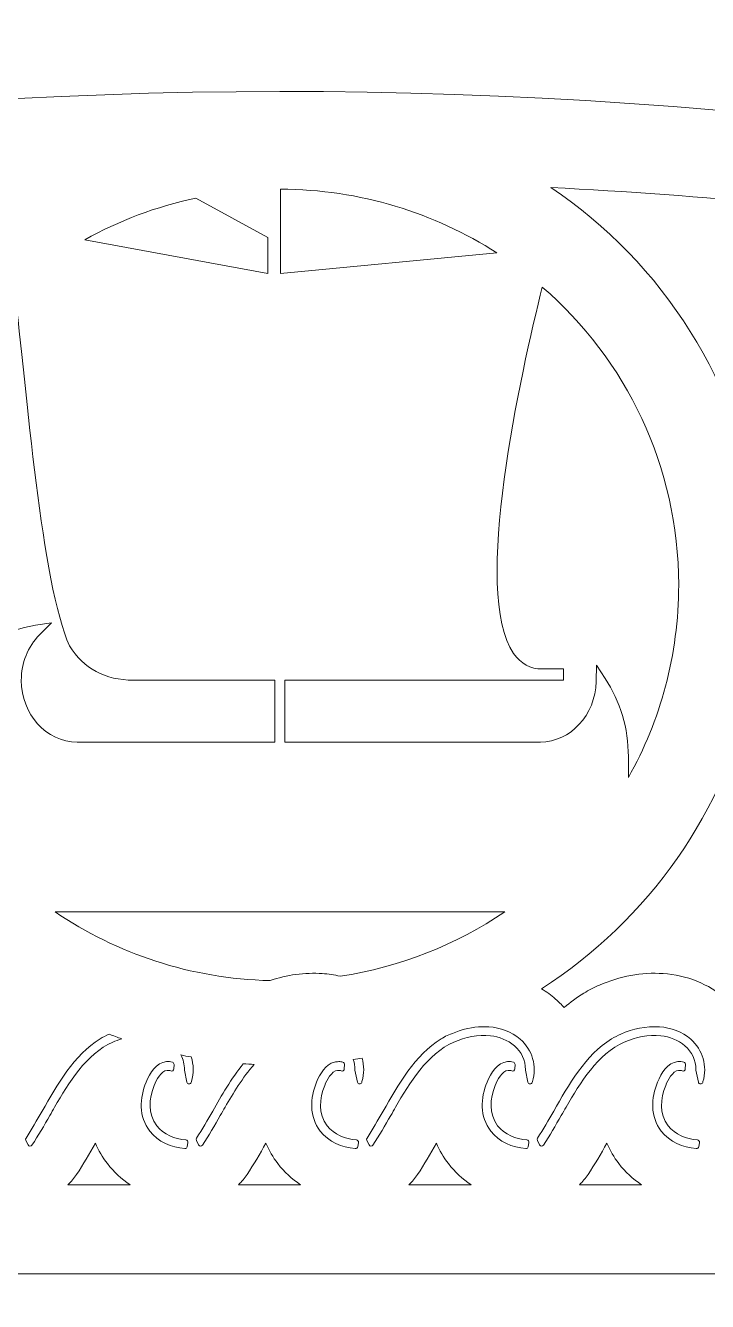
# Model space of a CAD drawing. Header units: millimetres. Extents: x -1460 to 1460, y -777 to 775.
# Drawn here: x -263.8 to -187.2, y 333 to 476.2 of the extents above; entities that cross this region are included whole.
import ezdxf

# ---------------------------------------------------------------- set-up
doc = ezdxf.new("R2010")
doc.units = ezdxf.units.MM
doc.header["$MEASUREMENT"] = 0
doc.layers.add('Camada 1', color=7, linetype='Continuous')

msp = doc.modelspace()

# ---------------------------------------------------------------- linework, layer by layer
at = {"layer": 'Camada 1', "color": 250, "lineweight": 20}
for points, knots in [([(-78.2431, 446.6045), (-78.2431, 446.6045), (-78.2464, 446.6045), (-78.2464, 446.6045), (-78.2464, 446.6045), (-78.2464, 446.6045), (-78.2465, 446.8754), (-78.2465, 446.8754), (-78.2465, 446.8754), (-182.8807, 476.215), (-287.6544, 476.1247), (-392.2509, 446.6045), (-392.2509, 446.6045), (-392.2509, 446.6045), (-392.2578, 432.6336), (-392.2578, 432.6336), (-392.2578, 432.6336), (-392.2578, 432.6336), (-392.2509, 432.6356), (-392.2509, 432.6356), (-392.2509, 432.6356), (-392.2509, 432.6356), (-392.2509, 423.3018), (-392.2509, 423.3018), (-392.2509, 423.3018), (-392.2509, 423.3018), (-389.2361, 423.3018), (-389.2361, 423.3018), (-389.2361, 423.3018), (-389.2361, 423.3018), (-389.2361, 407.36), (-389.2361, 407.36), (-389.2361, 407.36), (-389.2361, 407.36), (-389.2361, 396.8079), (-389.2361, 396.8079), (-389.2361, 396.8079), (-389.2361, 396.8079), (-389.2361, 373.2177), (-389.2361, 373.2177), (-389.2361, 373.2177), (-389.2361, 373.2177), (-389.2361, 367.2369), (-389.2361, 367.2369), (-389.2361, 367.2369), (-389.2361, 367.2369), (-392.1851, 367.2369), (-392.1851, 367.2369), (-392.1851, 367.2369), (-392.1851, 367.2369), (-392.1863, 367.235), (-392.1863, 367.235), (-392.1863, 367.235), (-392.1863, 367.235), (-392.1875, 367.2331), (-392.1875, 367.2331), (-392.1875, 367.2331), (-392.1875, 367.2331), (-392.1886, 367.2312), (-392.1886, 367.2312), (-392.1886, 367.2312), (-392.1886, 367.2312), (-392.1898, 367.2293), (-392.1898, 367.2293), (-392.1898, 367.2293), (-392.1898, 367.2293), (-392.191, 367.2274), (-392.191, 367.2274), (-392.191, 367.2274), (-392.191, 367.2274), (-392.1922, 367.2255), (-392.1922, 367.2255), (-392.1922, 367.2255), (-392.1922, 367.2255), (-392.1934, 367.2236), (-392.1934, 367.2236), (-392.1934, 367.2236), (-392.1934, 367.2236), (-392.1946, 367.2218), (-392.1946, 367.2218), (-392.1946, 367.2218), (-392.1946, 367.2218), (-392.1957, 367.2199), (-392.1957, 367.2199), (-392.1957, 367.2199), (-392.1957, 367.2199), (-392.1969, 367.218), (-392.1969, 367.218), (-392.1969, 367.218), (-392.1969, 367.218), (-392.1981, 367.2161), (-392.1981, 367.2161), (-392.1981, 367.2161), (-392.1981, 367.2161), (-392.1993, 367.2142), (-392.1993, 367.2142), (-392.1993, 367.2142), (-392.1993, 367.2142), (-392.2005, 367.2123), (-392.2005, 367.2123), (-392.2005, 367.2123), (-392.2005, 367.2123), (-392.2016, 367.2104), (-392.2016, 367.2104), (-392.2016, 367.2104), (-392.2016, 367.2104), (-392.2028, 367.2085), (-392.2028, 367.2085), (-392.2028, 367.2085), (-392.2028, 367.2085), (-392.204, 367.2066), (-392.204, 367.2066), (-392.204, 367.2066), (-392.204, 367.2066), (-392.2052, 367.2047), (-392.2052, 367.2047), (-392.2052, 367.2047), (-392.2052, 367.2047), (-392.2064, 367.2028), (-392.2064, 367.2028), (-392.2064, 367.2028), (-392.2064, 367.2028), (-392.2087, 367.1991), (-392.2087, 367.1991), (-392.2087, 367.1991), (-392.2087, 367.1991), (-392.2099, 367.1972), (-392.2099, 367.1972), (-392.2099, 367.1972), (-392.2099, 367.1972), (-392.2111, 367.1953), (-392.2111, 367.1953), (-392.2111, 367.1953), (-392.2111, 367.1953), (-392.2123, 367.1934), (-392.2123, 367.1934), (-392.2123, 367.1934), (-392.2123, 367.1934), (-392.2135, 367.1915), (-392.2135, 367.1915), (-392.2135, 367.1915), (-392.2135, 367.1915), (-392.2182, 367.1839), (-392.2182, 367.1839), (-392.2182, 367.1839), (-392.2182, 367.1839), (-392.2194, 367.182), (-392.2194, 367.182), (-392.2194, 367.182), (-392.2194, 367.182), (-392.2206, 367.1801), (-392.2206, 367.1801), (-392.2206, 367.1801), (-392.2206, 367.1801), (-392.2229, 367.1764), (-392.2229, 367.1764), (-392.2229, 367.1764), (-392.2229, 367.1764), (-392.2241, 367.1745), (-392.2241, 367.1745), (-392.2241, 367.1745), (-392.2241, 367.1745), (-392.2253, 367.1726), (-392.2253, 367.1726), (-392.2253, 367.1726), (-392.2253, 367.1726), (-392.2265, 367.1707), (-392.2265, 367.1707), (-392.2265, 367.1707), (-392.2265, 367.1707), (-392.2277, 367.1688), (-392.2277, 367.1688), (-392.2277, 367.1688), (-392.2277, 367.1688), (-392.2336, 367.1594), (-392.2336, 367.1594), (-392.2336, 367.1594), (-392.2336, 367.1594), (-392.2348, 367.1575), (-392.2348, 367.1575), (-392.2348, 367.1575), (-392.2348, 367.1575), (-392.236, 367.1556), (-392.236, 367.1556), (-392.236, 367.1556), (-392.236, 367.1556), (-392.2407, 367.148), (-392.2407, 367.148), (-392.2407, 367.148), (-392.2407, 367.148), (-392.2419, 367.1461), (-392.2419, 367.1461), (-392.2419, 367.1461), (-392.2419, 367.1461), (-392.2431, 367.1442), (-392.2431, 367.1442), (-392.2431, 367.1442), (-392.2431, 367.1442), (-392.2443, 367.1423), (-392.2443, 367.1423), (-392.2443, 367.1423), (-392.2443, 367.1423), (-392.2454, 367.1405), (-392.2454, 367.1405), (-392.2454, 367.1405), (-392.2454, 367.1405), (-392.2466, 367.1386), (-392.2466, 367.1386), (-392.2466, 367.1386), (-392.2466, 367.1386), (-392.2478, 367.1367), (-392.2478, 367.1367), (-392.2478, 367.1367), (-392.2478, 367.1367), (-392.249, 367.1348), (-392.249, 367.1348), (-392.249, 367.1348), (-392.249, 367.1348), (-392.2502, 367.1329), (-392.2502, 367.1329), (-392.2502, 367.1329), (-392.2502, 367.1329), (-392.2509, 367.1319), (-392.2509, 367.1319), (-392.2509, 367.1319), (-392.2509, 367.1319), (-392.2509, 367.1318), (-392.2509, 367.1318), (-392.2509, 367.1318), (-392.2509, 367.1318), (-392.2609, 367.1159), (-392.2609, 367.1159), (-392.2609, 367.1159), (-392.2609, 367.1159), (-392.2538, 358.9358), (-392.2538, 358.9358), (-392.2538, 358.9358), (-392.2538, 358.9358), (-392.2509, 358.939), (-392.2509, 358.939), (-392.2509, 358.939), (-392.2509, 358.939), (-392.2509, 350.9979), (-392.2509, 350.9979), (-392.2509, 350.9979), (-392.2509, 350.9979), (-392.2517, 350.9979), (-392.2517, 350.9979), (-392.2517, 350.9979), (-392.2517, 350.9979), (-392.2509, 350.0773), (-392.2509, 350.0773), (-392.2509, 350.0773), (-392.2509, 350.0773), (-392.2509, 332.9659), (-392.2509, 332.9659), (-392.2509, 332.9659), (-392.2509, 332.9659), (-389.236, 332.9659), (-389.236, 332.9659), (-389.236, 332.9659), (-389.236, 332.9659), (-389.236, 332.9518), (-389.236, 332.9518), (-389.236, 332.9518), (-389.236, 332.9518), (-335.236, 333.0523), (-335.236, 333.0523), (-335.236, 333.0523), (-335.236, 333.0523), (-335.236, 336.0523), (-335.236, 336.0523), (-335.236, 336.0523), (-335.236, 336.0523), (-235.2485, 336.0586), (-235.2485, 336.0586), (-235.2485, 336.0586), (-235.2485, 336.0586), (-135.261, 336.0523), (-135.261, 336.0523), (-135.261, 336.0523), (-135.261, 336.0523), (-135.261, 333.0523), (-135.261, 333.0523), (-135.261, 333.0523), (-135.261, 333.0523), (-86.2484, 333.0521), (-86.2484, 333.0521), (-86.2484, 333.0521), (-86.2484, 333.0521), (-86.2484, 332.9659), (-86.2484, 332.9659), (-86.2484, 332.9659), (-86.2484, 332.9659), (-78.2431, 332.9659), (-78.2431, 332.9659), (-78.2431, 332.9659), (-78.2431, 332.9659), (-78.2431, 359.3967), (-78.2431, 359.3967), (-78.2431, 359.3967), (-78.2431, 359.3967), (-78.2364, 367.1159), (-78.2364, 367.1159), (-78.2364, 367.1159), (-78.2364, 367.1159), (-78.2431, 367.1265), (-78.2431, 367.1265), (-78.2431, 367.1265), (-78.2431, 367.1265), (-78.2431, 367.1319), (-78.2431, 367.1319), (-78.2431, 367.1319), (-78.2431, 367.1319), (-78.3089, 367.2369), (-78.3089, 367.2369), (-78.3089, 367.2369), (-78.3089, 367.2369), (-78.3122, 367.2369), (-78.3122, 367.2369), (-78.3122, 367.2369), (-78.3122, 367.2369), (-78.3779, 367.3427), (-78.3779, 367.3427), (-78.3779, 367.3427), (-78.3779, 367.3427), (-81.2579, 367.3427), (-81.2579, 367.3427), (-81.2579, 367.3427), (-81.2579, 367.3427), (-81.2579, 373.2177), (-81.2579, 373.2177), (-81.2579, 373.2177), (-81.2579, 373.2177), (-81.2579, 396.8079), (-81.2579, 396.8079), (-81.2579, 396.8079), (-81.2579, 396.8079), (-81.2579, 407.36), (-81.2579, 407.36), (-81.2579, 407.36), (-81.2579, 407.36), (-81.2579, 423.3018), (-81.2579, 423.3018), (-81.2579, 423.3018), (-81.2579, 423.3018), (-78.2431, 423.3018), (-78.2431, 423.3018), (-78.2431, 423.3018), (-78.2431, 423.3018), (-78.2431, 432.9062), (-78.2431, 432.9062), (-78.2431, 432.9062), (-78.2431, 432.9062), (-78.2396, 432.9052), (-78.2396, 432.9052), (-78.2396, 432.9052), (-78.2396, 432.9052), (-78.2431, 439.9915), (-78.2431, 439.9915), (-78.2431, 439.9915), (-78.2431, 439.9915), (-78.2431, 446.6045), (-78.2431, 446.6045)], [0, 0, 0, 0, 0.01086957, 0.01086957, 0.01086957, 0.01086957, 0.02173913, 0.02173913, 0.02173913, 0.02173913, 0.0326087, 0.0326087, 0.0326087, 0.0326087, 0.04347826, 0.04347826, 0.04347826, 0.04347826, 0.05434783, 0.05434783, 0.05434783, 0.05434783, 0.06521739, 0.06521739, 0.06521739, 0.06521739, 0.07608696, 0.07608696, 0.07608696, 0.07608696, 0.08695652, 0.08695652, 0.08695652, 0.08695652, 0.09782609, 0.09782609, 0.09782609, 0.09782609, 0.10869565, 0.10869565, 0.10869565, 0.10869565, 0.11956522, 0.11956522, 0.11956522, 0.11956522, 0.13043478, 0.13043478, 0.13043478, 0.13043478, 0.14130435, 0.14130435, 0.14130435, 0.14130435, 0.15217391, 0.15217391, 0.15217391, 0.15217391, 0.16304348, 0.16304348, 0.16304348, 0.16304348, 0.17391304, 0.17391304, 0.17391304, 0.17391304, 0.18478261, 0.18478261, 0.18478261, 0.18478261, 0.19565217, 0.19565217, 0.19565217, 0.19565217, 0.20652174, 0.20652174, 0.20652174, 0.20652174, 0.2173913, 0.2173913, 0.2173913, 0.2173913, 0.22826087, 0.22826087, 0.22826087, 0.22826087, 0.23913043, 0.23913043, 0.23913043, 0.23913043, 0.25, 0.25, 0.25, 0.25, 0.26086957, 0.26086957, 0.26086957, 0.26086957, 0.27173913, 0.27173913, 0.27173913, 0.27173913, 0.2826087, 0.2826087, 0.2826087, 0.2826087, 0.29347826, 0.29347826, 0.29347826, 0.29347826, 0.30434783, 0.30434783, 0.30434783, 0.30434783, 0.31521739, 0.31521739, 0.31521739, 0.31521739, 0.32608696, 0.32608696, 0.32608696, 0.32608696, 0.33695652, 0.33695652, 0.33695652, 0.33695652, 0.34782609, 0.34782609, 0.34782609, 0.34782609, 0.35869565, 0.35869565, 0.35869565, 0.35869565, 0.36956522, 0.36956522, 0.36956522, 0.36956522, 0.38043478, 0.38043478, 0.38043478, 0.38043478, 0.39130435, 0.39130435, 0.39130435, 0.39130435, 0.40217391, 0.40217391, 0.40217391, 0.40217391, 0.41304348, 0.41304348, 0.41304348, 0.41304348, 0.42391304, 0.42391304, 0.42391304, 0.42391304, 0.43478261, 0.43478261, 0.43478261, 0.43478261, 0.44565217, 0.44565217, 0.44565217, 0.44565217, 0.45652174, 0.45652174, 0.45652174, 0.45652174, 0.4673913, 0.4673913, 0.4673913, 0.4673913, 0.47826087, 0.47826087, 0.47826087, 0.47826087, 0.48913043, 0.48913043, 0.48913043, 0.48913043, 0.5, 0.5, 0.5, 0.5, 0.51086957, 0.51086957, 0.51086957, 0.51086957, 0.52173913, 0.52173913, 0.52173913, 0.52173913, 0.5326087, 0.5326087, 0.5326087, 0.5326087, 0.54347826, 0.54347826, 0.54347826, 0.54347826, 0.55434783, 0.55434783, 0.55434783, 0.55434783, 0.56521739, 0.56521739, 0.56521739, 0.56521739, 0.57608696, 0.57608696, 0.57608696, 0.57608696, 0.58695652, 0.58695652, 0.58695652, 0.58695652, 0.59782609, 0.59782609, 0.59782609, 0.59782609, 0.60869565, 0.60869565, 0.60869565, 0.60869565, 0.61956522, 0.61956522, 0.61956522, 0.61956522, 0.63043478, 0.63043478, 0.63043478, 0.63043478, 0.64130435, 0.64130435, 0.64130435, 0.64130435, 0.65217391, 0.65217391, 0.65217391, 0.65217391, 0.66304348, 0.66304348, 0.66304348, 0.66304348, 0.67391304, 0.67391304, 0.67391304, 0.67391304, 0.68478261, 0.68478261, 0.68478261, 0.68478261, 0.69565217, 0.69565217, 0.69565217, 0.69565217, 0.70652174, 0.70652174, 0.70652174, 0.70652174, 0.7173913, 0.7173913, 0.7173913, 0.7173913, 0.72826087, 0.72826087, 0.72826087, 0.72826087, 0.73913043, 0.73913043, 0.73913043, 0.73913043, 0.75, 0.75, 0.75, 0.75, 0.76086957, 0.76086957, 0.76086957, 0.76086957, 0.77173913, 0.77173913, 0.77173913, 0.77173913, 0.7826087, 0.7826087, 0.7826087, 0.7826087, 0.79347826, 0.79347826, 0.79347826, 0.79347826, 0.80434783, 0.80434783, 0.80434783, 0.80434783, 0.81521739, 0.81521739, 0.81521739, 0.81521739, 0.82608696, 0.82608696, 0.82608696, 0.82608696, 0.83695652, 0.83695652, 0.83695652, 0.83695652, 0.84782609, 0.84782609, 0.84782609, 0.84782609, 0.85869565, 0.85869565, 0.85869565, 0.85869565, 0.86956522, 0.86956522, 0.86956522, 0.86956522, 0.88043478, 0.88043478, 0.88043478, 0.88043478, 0.89130435, 0.89130435, 0.89130435, 0.89130435, 0.90217391, 0.90217391, 0.90217391, 0.90217391, 0.91304348, 0.91304348, 0.91304348, 0.91304348, 0.92391304, 0.92391304, 0.92391304, 0.92391304, 0.93478261, 0.93478261, 0.93478261, 0.93478261, 0.94565217, 0.94565217, 0.94565217, 0.94565217, 0.95652174, 0.95652174, 0.95652174, 0.95652174, 0.9673913, 0.9673913, 0.9673913, 0.9673913, 0.97826087, 0.97826087, 0.97826087, 0.97826087, 1, 1, 1, 1]), ([(-235.1871, 457.8322), (-235.1871, 457.8322), (-235.1871, 448.3714), (-235.1871, 448.3714), (-235.1871, 448.3714), (-235.1871, 448.3714), (-210.8891, 450.6838), (-210.8891, 450.6838), (-210.8891, 450.6838), (-217.884, 455.1944), (-226.2265, 457.8202), (-235.1871, 457.8322)], [0, 0, 0, 0, 0.25, 0.25, 0.25, 0.25, 0.5, 0.5, 0.5, 0.5, 1, 1, 1, 1]), ([(-153.966, 453.1614), (-167.6353, 447.2419), (-177.9831, 435.1026), (-181.4391, 420.312), (-181.4391, 420.312), (-183.4592, 435.9884), (-192.2563, 449.5585), (-204.8183, 458.0307), (-204.8183, 458.0307), (-187.8209, 457.154), (-170.8531, 455.5311), (-153.966, 453.1614)], [0, 0, 0, 0, 0.25, 0.25, 0.25, 0.25, 0.5, 0.5, 0.5, 0.5, 1, 1, 1, 1]), ([(-236.6018, 452.4207), (-236.6018, 452.4207), (-244.7026, 456.8371), (-244.7026, 456.8371), (-244.7026, 456.8371), (-249.1328, 455.8919), (-253.3193, 454.2963), (-257.1557, 452.1558), (-257.1557, 452.1558), (-257.1557, 452.1558), (-236.6018, 448.3714), (-236.6018, 448.3714), (-236.6018, 448.3714), (-236.6018, 448.3714), (-236.6018, 452.4207), (-236.6018, 452.4207)], [0, 0, 0, 0, 0.2, 0.2, 0.2, 0.2, 0.4, 0.4, 0.4, 0.4, 0.6, 0.6, 0.6, 0.6, 1, 1, 1, 1]), ([(-274.3715, 391.7813), (-274.3715, 391.7813), (-274.3715, 394.1295), (-274.3715, 394.1295), (-274.3715, 394.1295), (-274.3715, 401.5549), (-269.3567, 407.9), (-262.7035, 408.8816), (-262.7035, 408.8816), (-262.7035, 408.8816), (-260.9048, 409.1493), (-260.9048, 409.1493), (-260.9048, 409.1493), (-260.9048, 409.1493), (-262.2471, 407.7947), (-262.2471, 407.7947), (-262.2471, 407.7947), (-263.5414, 406.4849), (-264.2837, 404.6251), (-264.2837, 402.6924), (-264.2837, 402.6924), (-264.2837, 398.8744), (-261.4773, 395.7654), (-258.0251, 395.7654), (-258.0251, 395.7654), (-258.0251, 395.7654), (-235.8172, 395.7654), (-235.8172, 395.7654), (-235.8172, 395.7654), (-235.8172, 395.7654), (-235.8172, 402.7096), (-235.8172, 402.7096), (-235.8172, 402.7096), (-235.8172, 402.7096), (-251.6841, 402.7096), (-251.6841, 402.7096), (-251.6841, 402.7096), (-254.8793, 402.7096), (-257.2924, 404.0094), (-258.8693, 406.5763), (-258.8693, 406.5763), (-261.9878, 413.3806), (-263.7057, 435.2477), (-265.017, 446.5847), (-265.017, 446.5847), (-274.2217, 438.4472), (-280.0202, 426.5954), (-280.0202, 413.3984), (-280.0202, 413.3984), (-280.0202, 405.5509), (-277.969, 398.1792), (-274.3715, 391.7813)], [0, 0, 0, 0, 0.07142857, 0.07142857, 0.07142857, 0.07142857, 0.14285714, 0.14285714, 0.14285714, 0.14285714, 0.21428571, 0.21428571, 0.21428571, 0.21428571, 0.28571429, 0.28571429, 0.28571429, 0.28571429, 0.35714286, 0.35714286, 0.35714286, 0.35714286, 0.42857143, 0.42857143, 0.42857143, 0.42857143, 0.5, 0.5, 0.5, 0.5, 0.57142857, 0.57142857, 0.57142857, 0.57142857, 0.64285714, 0.64285714, 0.64285714, 0.64285714, 0.71428571, 0.71428571, 0.71428571, 0.71428571, 0.78571429, 0.78571429, 0.78571429, 0.78571429, 0.85714286, 0.85714286, 0.85714286, 0.85714286, 1, 1, 1, 1]), ([(-205.7881, 446.8559), (-208.1418, 437.4192), (-213.7787, 412.4298), (-209.0088, 405.7195), (-209.0088, 405.7195), (-208.1731, 404.5392), (-207.1286, 403.968), (-205.8149, 403.968), (-205.8149, 403.968), (-205.8149, 403.968), (-203.421, 403.968), (-203.421, 403.968), (-203.421, 403.968), (-203.421, 403.968), (-203.421, 402.7096), (-203.421, 402.7096), (-203.421, 402.7096), (-203.421, 402.7096), (-234.6781, 402.7096), (-234.6781, 402.7096), (-234.6781, 402.7096), (-234.6781, 402.7096), (-234.6781, 395.7654), (-234.6781, 395.7654), (-234.6781, 395.7654), (-234.6781, 395.7654), (-206.0022, 395.7654), (-206.0022, 395.7654), (-206.0022, 395.7654), (-202.6257, 395.7654), (-199.8213, 398.8065), (-199.7498, 402.545), (-199.7498, 402.545), (-199.7498, 402.545), (-199.7169, 404.4048), (-199.7169, 404.4048), (-199.7169, 404.4048), (-199.7169, 404.4048), (-198.7223, 402.9047), (-198.7223, 402.9047), (-198.7223, 402.9047), (-197.0234, 400.3316), (-196.1257, 397.2943), (-196.1257, 394.1295), (-196.1257, 394.1295), (-196.1257, 394.1295), (-196.1257, 391.7822), (-196.1257, 391.7822), (-196.1257, 391.7822), (-192.5288, 398.1805), (-190.477, 405.5512), (-190.477, 413.3984), (-190.477, 413.3984), (-190.477, 426.7424), (-196.4045, 438.7114), (-205.7881, 446.8559)], [0, 0, 0, 0, 0.06666667, 0.06666667, 0.06666667, 0.06666667, 0.13333333, 0.13333333, 0.13333333, 0.13333333, 0.2, 0.2, 0.2, 0.2, 0.26666667, 0.26666667, 0.26666667, 0.26666667, 0.33333333, 0.33333333, 0.33333333, 0.33333333, 0.4, 0.4, 0.4, 0.4, 0.46666667, 0.46666667, 0.46666667, 0.46666667, 0.53333333, 0.53333333, 0.53333333, 0.53333333, 0.6, 0.6, 0.6, 0.6, 0.66666667, 0.66666667, 0.66666667, 0.66666667, 0.73333333, 0.73333333, 0.73333333, 0.73333333, 0.8, 0.8, 0.8, 0.8, 0.86666667, 0.86666667, 0.86666667, 0.86666667, 1, 1, 1, 1]), ([(-182.1529, 402.2798), (-180.0271, 388.1665), (-171.7094, 376.0831), (-160.055, 368.8824), (-160.055, 368.8824), (-160.4037, 368.7578), (-160.7481, 368.6217), (-161.0874, 368.4748), (-161.0874, 368.4748), (-161.6934, 368.2124), (-162.2808, 367.9075), (-162.8455, 367.565), (-162.8455, 367.565), (-163.6465, 367.0792), (-164.3793, 366.5361), (-165.0574, 365.9467), (-165.0574, 365.9467), (-165.3542, 366.2834), (-165.675, 366.6043), (-166.0191, 366.9068), (-166.0191, 366.9068), (-167.9865, 368.6365), (-170.4623, 369.5818), (-173.0626, 369.7695), (-173.0626, 369.7695), (-175.5126, 369.9464), (-177.9823, 369.4477), (-180.2289, 368.4748), (-180.2289, 368.4748), (-180.8349, 368.2124), (-181.4223, 367.9075), (-181.987, 367.565), (-181.987, 367.565), (-182.788, 367.0792), (-183.5208, 366.5361), (-184.1988, 365.9467), (-184.1988, 365.9467), (-184.4957, 366.2835), (-184.8165, 366.6043), (-185.1606, 366.9068), (-185.1606, 366.9068), (-187.128, 368.6365), (-189.6038, 369.5818), (-192.2041, 369.7695), (-192.2041, 369.7695), (-194.6541, 369.9464), (-197.1239, 369.4477), (-199.3705, 368.4748), (-199.3705, 368.4748), (-199.9765, 368.2123), (-200.5639, 367.9075), (-201.1285, 367.565), (-201.1285, 367.565), (-201.9295, 367.0792), (-202.6623, 366.5362), (-203.3403, 365.9468), (-203.3403, 365.9468), (-203.6372, 366.2835), (-203.958, 366.6043), (-204.302, 366.9068), (-204.302, 366.9068), (-204.7985, 367.3433), (-205.3273, 367.7299), (-205.8824, 368.0669), (-205.8824, 368.0669), (-193.9106, 375.7385), (-185.1742, 387.9649), (-182.1529, 402.2798)], [0, 0, 0, 0, 0.05555556, 0.05555556, 0.05555556, 0.05555556, 0.11111111, 0.11111111, 0.11111111, 0.11111111, 0.16666667, 0.16666667, 0.16666667, 0.16666667, 0.22222222, 0.22222222, 0.22222222, 0.22222222, 0.27777778, 0.27777778, 0.27777778, 0.27777778, 0.33333333, 0.33333333, 0.33333333, 0.33333333, 0.38888889, 0.38888889, 0.38888889, 0.38888889, 0.44444444, 0.44444444, 0.44444444, 0.44444444, 0.5, 0.5, 0.5, 0.5, 0.55555556, 0.55555556, 0.55555556, 0.55555556, 0.61111111, 0.61111111, 0.61111111, 0.61111111, 0.66666667, 0.66666667, 0.66666667, 0.66666667, 0.72222222, 0.72222222, 0.72222222, 0.72222222, 0.77777778, 0.77777778, 0.77777778, 0.77777778, 0.83333333, 0.83333333, 0.83333333, 0.83333333, 0.88888889, 0.88888889, 0.88888889, 0.88888889, 1, 1, 1, 1]), ([(-210.0119, 376.6927), (-210.0119, 376.6927), (-260.4827, 376.6927), (-260.4827, 376.6927), (-260.4827, 376.6927), (-253.5793, 372.0092), (-245.2889, 369.1913), (-236.3472, 368.9776), (-236.3472, 368.9776), (-234.4668, 369.613), (-232.4704, 369.9127), (-230.487, 369.7695), (-230.487, 369.7695), (-229.8095, 369.7206), (-229.1405, 369.6203), (-228.4867, 369.468), (-228.4867, 369.468), (-221.7103, 370.4868), (-215.4327, 373.014), (-210.0119, 376.6927)], [0, 0, 0, 0, 0.16666667, 0.16666667, 0.16666667, 0.16666667, 0.33333333, 0.33333333, 0.33333333, 0.33333333, 0.5, 0.5, 0.5, 0.5, 0.66666667, 0.66666667, 0.66666667, 0.66666667, 1, 1, 1, 1]), ([(-206.3284, 351.2888), (-205.6862, 352.2817), (-205.0988, 353.3085), (-204.5089, 354.3329), (-204.5089, 354.3329), (-202.8554, 357.2052), (-200.9214, 360.6732), (-198.0169, 362.4349), (-198.0169, 362.4349), (-197.6858, 362.6357), (-197.3415, 362.8149), (-196.9861, 362.9689), (-196.9861, 362.9689), (-195.6279, 363.557), (-194.1199, 363.8922), (-192.6361, 363.7851), (-192.6361, 363.7851), (-191.348, 363.6921), (-190.1012, 363.2614), (-189.1225, 362.4008), (-189.1225, 362.4008), (-187.7426, 361.1876), (-187.2454, 359.3949), (-187.7528, 357.6354), (-187.7528, 357.6354), (-187.7528, 357.6354), (-187.7762, 357.5544), (-187.7762, 357.5544), (-187.7762, 357.5544), (-187.8086, 357.4417), (-187.9107, 357.3683), (-188.0277, 357.3731), (-188.0277, 357.3731), (-188.1447, 357.378), (-188.2403, 357.4595), (-188.2634, 357.5743), (-188.2634, 357.5743), (-188.2634, 357.5743), (-188.5357, 358.9257), (-188.5357, 358.9257), (-188.5357, 358.9257), (-188.5392, 358.9434), (-188.5407, 358.9588), (-188.5406, 358.9769), (-188.5406, 358.9769), (-188.5334, 360.0266), (-188.9889, 360.9712), (-189.7733, 361.6608), (-189.7733, 361.6608), (-190.5137, 362.3117), (-191.4993, 362.6676), (-192.4691, 362.7807), (-192.4691, 362.7807), (-193.8769, 362.945), (-195.305, 362.6225), (-196.5945, 362.0643), (-196.5945, 362.0643), (-199.5562, 360.7818), (-201.5584, 357.4526), (-203.1185, 354.7696), (-203.1185, 354.7696), (-203.2982, 354.4606), (-203.4765, 354.1508), (-203.6548, 353.841), (-203.6548, 353.841), (-204.3015, 352.7179), (-204.945, 351.5915), (-205.6597, 350.5097), (-205.6597, 350.5097), (-205.7107, 350.4326), (-205.7928, 350.3918), (-205.885, 350.3976), (-205.885, 350.3976), (-205.9772, 350.4033), (-206.0535, 350.4542), (-206.0945, 350.5372), (-206.0945, 350.5372), (-206.0945, 350.5372), (-206.3428, 351.0415), (-206.3428, 351.0415), (-206.3428, 351.0415), (-206.3829, 351.1229), (-206.3777, 351.2124), (-206.3284, 351.2888)], [0, 0, 0, 0, 0.04545455, 0.04545455, 0.04545455, 0.04545455, 0.09090909, 0.09090909, 0.09090909, 0.09090909, 0.13636364, 0.13636364, 0.13636364, 0.13636364, 0.18181818, 0.18181818, 0.18181818, 0.18181818, 0.22727273, 0.22727273, 0.22727273, 0.22727273, 0.27272727, 0.27272727, 0.27272727, 0.27272727, 0.31818182, 0.31818182, 0.31818182, 0.31818182, 0.36363636, 0.36363636, 0.36363636, 0.36363636, 0.40909091, 0.40909091, 0.40909091, 0.40909091, 0.45454545, 0.45454545, 0.45454545, 0.45454545, 0.5, 0.5, 0.5, 0.5, 0.54545455, 0.54545455, 0.54545455, 0.54545455, 0.59090909, 0.59090909, 0.59090909, 0.59090909, 0.63636364, 0.63636364, 0.63636364, 0.63636364, 0.68181818, 0.68181818, 0.68181818, 0.68181818, 0.72727273, 0.72727273, 0.72727273, 0.72727273, 0.77272727, 0.77272727, 0.77272727, 0.77272727, 0.81818182, 0.81818182, 0.81818182, 0.81818182, 0.86363636, 0.86363636, 0.86363636, 0.86363636, 0.90909091, 0.90909091, 0.90909091, 0.90909091, 1, 1, 1, 1]), ([(-252.9933, 362.4457), (-253.4743, 362.6111), (-253.9519, 362.7836), (-254.4267, 362.9619), (-254.4267, 362.9619), (-254.7765, 362.8095), (-255.1152, 362.6327), (-255.4413, 362.4349), (-255.4413, 362.4349), (-258.3458, 360.6732), (-260.2798, 357.2052), (-261.9334, 354.3329), (-261.9334, 354.3329), (-262.5232, 353.3085), (-263.1107, 352.2817), (-263.7529, 351.2888), (-263.7529, 351.2888), (-263.8021, 351.2124), (-263.8074, 351.1229), (-263.7672, 351.0415), (-263.7672, 351.0415), (-263.7672, 351.0415), (-263.5189, 350.5372), (-263.5189, 350.5372), (-263.5189, 350.5372), (-263.478, 350.4542), (-263.4016, 350.4033), (-263.3094, 350.3976), (-263.3094, 350.3976), (-263.2172, 350.3918), (-263.1351, 350.4326), (-263.0842, 350.5097), (-263.0842, 350.5097), (-262.3694, 351.5915), (-261.726, 352.7179), (-261.0792, 353.841), (-261.0792, 353.841), (-260.901, 354.1508), (-260.7227, 354.4606), (-260.543, 354.7696), (-260.543, 354.7696), (-258.9828, 357.4526), (-256.9806, 360.7818), (-254.0189, 362.0643), (-254.0189, 362.0643), (-253.6854, 362.2087), (-253.3426, 362.3372), (-252.9933, 362.4457)], [0, 0, 0, 0, 0.07692308, 0.07692308, 0.07692308, 0.07692308, 0.15384615, 0.15384615, 0.15384615, 0.15384615, 0.23076923, 0.23076923, 0.23076923, 0.23076923, 0.30769231, 0.30769231, 0.30769231, 0.30769231, 0.38461538, 0.38461538, 0.38461538, 0.38461538, 0.46153846, 0.46153846, 0.46153846, 0.46153846, 0.53846154, 0.53846154, 0.53846154, 0.53846154, 0.61538462, 0.61538462, 0.61538462, 0.61538462, 0.69230769, 0.69230769, 0.69230769, 0.69230769, 0.76923077, 0.76923077, 0.76923077, 0.76923077, 0.84615385, 0.84615385, 0.84615385, 0.84615385, 1, 1, 1, 1]), ([(-214.9104, 363.4127), (-215.4272, 363.2049), (-215.947, 363.0027), (-216.4716, 362.8104), (-216.4716, 362.8104), (-216.7062, 362.6958), (-216.9352, 362.5702), (-217.1583, 362.4349), (-217.1583, 362.4349), (-220.0628, 360.6732), (-221.9968, 357.2052), (-223.6504, 354.3329), (-223.6504, 354.3329), (-224.2403, 353.3085), (-224.8277, 352.2817), (-225.4699, 351.2888), (-225.4699, 351.2888), (-225.5192, 351.2124), (-225.5244, 351.1229), (-225.4843, 351.0415), (-225.4843, 351.0415), (-225.4843, 351.0415), (-225.2359, 350.5372), (-225.2359, 350.5372), (-225.2359, 350.5372), (-225.195, 350.4542), (-225.1187, 350.4033), (-225.0265, 350.3976), (-225.0265, 350.3976), (-224.9343, 350.3918), (-224.8522, 350.4326), (-224.8012, 350.5097), (-224.8012, 350.5097), (-224.0864, 351.5915), (-223.443, 352.7179), (-222.7963, 353.841), (-222.7963, 353.841), (-222.618, 354.1508), (-222.4397, 354.4606), (-222.26, 354.7696), (-222.26, 354.7696), (-220.6999, 357.4526), (-218.6976, 360.7818), (-215.7359, 362.0643), (-215.7359, 362.0643), (-214.4465, 362.6225), (-213.0184, 362.945), (-211.6106, 362.7807), (-211.6106, 362.7807), (-210.6408, 362.6676), (-209.6551, 362.3117), (-208.9148, 361.6608), (-208.9148, 361.6608), (-208.1304, 360.9712), (-207.6749, 360.0266), (-207.6821, 358.9769), (-207.6821, 358.9769), (-207.6822, 358.9588), (-207.6807, 358.9434), (-207.6772, 358.9257), (-207.6772, 358.9257), (-207.6772, 358.9257), (-207.4049, 357.5743), (-207.4049, 357.5743), (-207.4049, 357.5743), (-207.3818, 357.4595), (-207.2862, 357.378), (-207.1692, 357.3731), (-207.1692, 357.3731), (-207.0521, 357.3683), (-206.9501, 357.4417), (-206.9177, 357.5544), (-206.9177, 357.5544), (-206.9177, 357.5544), (-206.8943, 357.6354), (-206.8943, 357.6354), (-206.8943, 357.6354), (-206.3868, 359.3949), (-206.8841, 361.1876), (-208.2639, 362.4008), (-208.2639, 362.4008), (-209.2427, 363.2614), (-210.4895, 363.6921), (-211.7776, 363.7851), (-211.7776, 363.7851), (-212.8304, 363.8611), (-213.8954, 363.7144), (-214.9104, 363.4127)], [0, 0, 0, 0, 0.04347826, 0.04347826, 0.04347826, 0.04347826, 0.08695652, 0.08695652, 0.08695652, 0.08695652, 0.13043478, 0.13043478, 0.13043478, 0.13043478, 0.17391304, 0.17391304, 0.17391304, 0.17391304, 0.2173913, 0.2173913, 0.2173913, 0.2173913, 0.26086957, 0.26086957, 0.26086957, 0.26086957, 0.30434783, 0.30434783, 0.30434783, 0.30434783, 0.34782609, 0.34782609, 0.34782609, 0.34782609, 0.39130435, 0.39130435, 0.39130435, 0.39130435, 0.43478261, 0.43478261, 0.43478261, 0.43478261, 0.47826087, 0.47826087, 0.47826087, 0.47826087, 0.52173913, 0.52173913, 0.52173913, 0.52173913, 0.56521739, 0.56521739, 0.56521739, 0.56521739, 0.60869565, 0.60869565, 0.60869565, 0.60869565, 0.65217391, 0.65217391, 0.65217391, 0.65217391, 0.69565217, 0.69565217, 0.69565217, 0.69565217, 0.73913043, 0.73913043, 0.73913043, 0.73913043, 0.7826087, 0.7826087, 0.7826087, 0.7826087, 0.82608696, 0.82608696, 0.82608696, 0.82608696, 0.86956522, 0.86956522, 0.86956522, 0.86956522, 0.91304348, 0.91304348, 0.91304348, 0.91304348, 1, 1, 1, 1]), ([(-245.9229, 350.1191), (-247.4414, 350.2433), (-248.9177, 350.8579), (-249.8645, 352.0893), (-249.8645, 352.0893), (-251.112, 353.7122), (-251.0132, 355.7766), (-250.2662, 357.5918), (-250.2662, 357.5918), (-249.864, 358.569), (-249.16, 359.785), (-247.9851, 359.8847), (-247.9851, 359.8847), (-247.7574, 359.904), (-247.5319, 359.8782), (-247.3127, 359.8157), (-247.3127, 359.8157), (-247.1987, 359.7831), (-247.1245, 359.6789), (-247.1308, 359.5605), (-247.1308, 359.5605), (-247.1308, 359.5605), (-247.1581, 359.0593), (-247.1581, 359.0593), (-247.1581, 359.0593), (-247.1625, 358.977), (-247.2022, 358.9081), (-247.2712, 358.8629), (-247.2712, 358.8629), (-247.3402, 358.8177), (-247.4193, 358.8088), (-247.4965, 358.8376), (-247.4965, 358.8376), (-247.6272, 358.8865), (-247.7658, 358.9142), (-247.9057, 358.9023), (-247.9057, 358.9023), (-248.6122, 358.8422), (-249.1205, 357.7869), (-249.3549, 357.217), (-249.3549, 357.217), (-249.9622, 355.7407), (-250.107, 354.0221), (-249.0832, 352.6905), (-249.0832, 352.6905), (-248.3005, 351.6724), (-247.0558, 351.1927), (-245.8055, 351.0981), (-245.8055, 351.0981), (-245.7327, 351.0927), (-245.6722, 351.0604), (-245.6271, 351.003), (-245.6271, 351.003), (-245.5819, 350.9457), (-245.5648, 350.8793), (-245.5766, 350.8074), (-245.5766, 350.8074), (-245.5766, 350.8074), (-245.6548, 350.3289), (-245.6548, 350.3289), (-245.6548, 350.3289), (-245.6759, 350.1994), (-245.7923, 350.1084), (-245.9229, 350.1191)], [0, 0, 0, 0, 0.05882353, 0.05882353, 0.05882353, 0.05882353, 0.11764706, 0.11764706, 0.11764706, 0.11764706, 0.17647059, 0.17647059, 0.17647059, 0.17647059, 0.23529412, 0.23529412, 0.23529412, 0.23529412, 0.29411765, 0.29411765, 0.29411765, 0.29411765, 0.35294118, 0.35294118, 0.35294118, 0.35294118, 0.41176471, 0.41176471, 0.41176471, 0.41176471, 0.47058824, 0.47058824, 0.47058824, 0.47058824, 0.52941176, 0.52941176, 0.52941176, 0.52941176, 0.58823529, 0.58823529, 0.58823529, 0.58823529, 0.64705882, 0.64705882, 0.64705882, 0.64705882, 0.70588235, 0.70588235, 0.70588235, 0.70588235, 0.76470588, 0.76470588, 0.76470588, 0.76470588, 0.82352941, 0.82352941, 0.82352941, 0.82352941, 0.88235294, 0.88235294, 0.88235294, 0.88235294, 1, 1, 1, 1]), ([(-245.2098, 360.4028), (-245.5985, 360.4746), (-245.9865, 360.5491), (-246.3723, 360.6291), (-246.3723, 360.6291), (-246.1049, 360.13), (-245.961, 359.5703), (-245.9651, 358.9769), (-245.9651, 358.9769), (-245.9652, 358.9588), (-245.9637, 358.9434), (-245.9602, 358.9257), (-245.9602, 358.9257), (-245.9602, 358.9257), (-245.6879, 357.5743), (-245.6879, 357.5743), (-245.6879, 357.5743), (-245.6648, 357.4595), (-245.5692, 357.378), (-245.4522, 357.3731), (-245.4522, 357.3731), (-245.3351, 357.3683), (-245.2331, 357.4417), (-245.2007, 357.5544), (-245.2007, 357.5544), (-245.2007, 357.5544), (-245.1773, 357.6354), (-245.1773, 357.6354), (-245.1773, 357.6354), (-244.9049, 358.5799), (-244.9221, 359.5339), (-245.2098, 360.4028)], [0, 0, 0, 0, 0.11111111, 0.11111111, 0.11111111, 0.11111111, 0.22222222, 0.22222222, 0.22222222, 0.22222222, 0.33333333, 0.33333333, 0.33333333, 0.33333333, 0.44444444, 0.44444444, 0.44444444, 0.44444444, 0.55555556, 0.55555556, 0.55555556, 0.55555556, 0.66666667, 0.66666667, 0.66666667, 0.66666667, 0.77777778, 0.77777778, 0.77777778, 0.77777778, 1, 1, 1, 1]), ([(-238.1358, 359.5689), (-238.5469, 359.5904), (-238.957, 359.6159), (-239.3656, 359.6464), (-239.3656, 359.6464), (-240.7077, 357.9919), (-241.8003, 356.0554), (-242.7919, 354.3329), (-242.7919, 354.3329), (-243.3817, 353.3085), (-243.9692, 352.2817), (-244.6114, 351.2888), (-244.6114, 351.2888), (-244.6607, 351.2124), (-244.6659, 351.1229), (-244.6258, 351.0415), (-244.6258, 351.0415), (-244.6258, 351.0415), (-244.3774, 350.5372), (-244.3774, 350.5372), (-244.3774, 350.5372), (-244.3365, 350.4542), (-244.2601, 350.4033), (-244.1679, 350.3976), (-244.1679, 350.3976), (-244.0757, 350.3918), (-243.9937, 350.4326), (-243.9427, 350.5097), (-243.9427, 350.5097), (-243.2279, 351.5915), (-242.5845, 352.7179), (-241.9378, 353.841), (-241.9378, 353.841), (-241.7595, 354.1508), (-241.5812, 354.4606), (-241.4015, 354.7696), (-241.4015, 354.7696), (-240.4957, 356.3273), (-239.4408, 358.1026), (-238.1358, 359.5689)], [0, 0, 0, 0, 0.09090909, 0.09090909, 0.09090909, 0.09090909, 0.18181818, 0.18181818, 0.18181818, 0.18181818, 0.27272727, 0.27272727, 0.27272727, 0.27272727, 0.36363636, 0.36363636, 0.36363636, 0.36363636, 0.45454545, 0.45454545, 0.45454545, 0.45454545, 0.54545455, 0.54545455, 0.54545455, 0.54545455, 0.63636364, 0.63636364, 0.63636364, 0.63636364, 0.72727273, 0.72727273, 0.72727273, 0.72727273, 0.81818182, 0.81818182, 0.81818182, 0.81818182, 1, 1, 1, 1]), ([(-228.6508, 359.8905), (-228.8113, 359.8715), (-228.9722, 359.8537), (-229.133, 359.8357), (-229.133, 359.8357), (-230.136, 359.5798), (-230.7567, 358.4859), (-231.1247, 357.5918), (-231.1247, 357.5918), (-231.8717, 355.7766), (-231.9705, 353.7122), (-230.723, 352.0893), (-230.723, 352.0893), (-229.7763, 350.8579), (-228.2999, 350.2433), (-226.7815, 350.1191), (-226.7815, 350.1191), (-226.6508, 350.1084), (-226.5344, 350.1994), (-226.5133, 350.3289), (-226.5133, 350.3289), (-226.5133, 350.3289), (-226.4351, 350.8074), (-226.4351, 350.8074), (-226.4351, 350.8074), (-226.4233, 350.8793), (-226.4404, 350.9457), (-226.4856, 351.003), (-226.4856, 351.003), (-226.5307, 351.0604), (-226.5912, 351.0927), (-226.664, 351.0981), (-226.664, 351.0981), (-227.9143, 351.1927), (-229.159, 351.6724), (-229.9417, 352.6905), (-229.9417, 352.6905), (-230.9655, 354.0221), (-230.8207, 355.7407), (-230.2134, 357.217), (-230.2134, 357.217), (-229.979, 357.7869), (-229.4707, 358.8422), (-228.7642, 358.9023), (-228.7642, 358.9023), (-228.6244, 358.9142), (-228.4857, 358.8865), (-228.3551, 358.8376), (-228.3551, 358.8376), (-228.2778, 358.8088), (-228.1987, 358.8177), (-228.1297, 358.8629), (-228.1297, 358.8629), (-228.0607, 358.9081), (-228.0211, 358.977), (-228.0166, 359.0593), (-228.0166, 359.0593), (-228.0166, 359.0593), (-227.9894, 359.5605), (-227.9894, 359.5605), (-227.9894, 359.5605), (-227.983, 359.6789), (-228.0572, 359.7831), (-228.1713, 359.8157), (-228.1713, 359.8157), (-228.3284, 359.8605), (-228.4887, 359.8866), (-228.6508, 359.8905)], [0, 0, 0, 0, 0.05555556, 0.05555556, 0.05555556, 0.05555556, 0.11111111, 0.11111111, 0.11111111, 0.11111111, 0.16666667, 0.16666667, 0.16666667, 0.16666667, 0.22222222, 0.22222222, 0.22222222, 0.22222222, 0.27777778, 0.27777778, 0.27777778, 0.27777778, 0.33333333, 0.33333333, 0.33333333, 0.33333333, 0.38888889, 0.38888889, 0.38888889, 0.38888889, 0.44444444, 0.44444444, 0.44444444, 0.44444444, 0.5, 0.5, 0.5, 0.5, 0.55555556, 0.55555556, 0.55555556, 0.55555556, 0.61111111, 0.61111111, 0.61111111, 0.61111111, 0.66666667, 0.66666667, 0.66666667, 0.66666667, 0.72222222, 0.72222222, 0.72222222, 0.72222222, 0.77777778, 0.77777778, 0.77777778, 0.77777778, 0.83333333, 0.83333333, 0.83333333, 0.83333333, 0.88888889, 0.88888889, 0.88888889, 0.88888889, 1, 1, 1, 1]), ([(-226.0272, 360.2718), (-226.3527, 360.2164), (-226.6782, 360.161), (-227.0056, 360.1113), (-227.0056, 360.1113), (-226.8839, 359.7535), (-226.8209, 359.3726), (-226.8236, 358.9769), (-226.8236, 358.9769), (-226.8237, 358.9588), (-226.8222, 358.9434), (-226.8187, 358.9257), (-226.8187, 358.9257), (-226.8187, 358.9257), (-226.5464, 357.5743), (-226.5464, 357.5743), (-226.5464, 357.5743), (-226.5233, 357.4595), (-226.4277, 357.378), (-226.3107, 357.3731), (-226.3107, 357.3731), (-226.1936, 357.3683), (-226.0916, 357.4417), (-226.0592, 357.5544), (-226.0592, 357.5544), (-226.0592, 357.5544), (-226.0358, 357.6354), (-226.0358, 357.6354), (-226.0358, 357.6354), (-225.777, 358.5327), (-225.7796, 359.4386), (-226.0272, 360.2718)], [0, 0, 0, 0, 0.11111111, 0.11111111, 0.11111111, 0.11111111, 0.22222222, 0.22222222, 0.22222222, 0.22222222, 0.33333333, 0.33333333, 0.33333333, 0.33333333, 0.44444444, 0.44444444, 0.44444444, 0.44444444, 0.55555556, 0.55555556, 0.55555556, 0.55555556, 0.66666667, 0.66666667, 0.66666667, 0.66666667, 0.77777778, 0.77777778, 0.77777778, 0.77777778, 1, 1, 1, 1]), ([(-207.64, 350.1191), (-209.1584, 350.2433), (-210.6348, 350.8579), (-211.5815, 352.0893), (-211.5815, 352.0893), (-212.829, 353.7122), (-212.7302, 355.7766), (-211.9832, 357.5918), (-211.9832, 357.5918), (-211.581, 358.569), (-210.8771, 359.785), (-209.7021, 359.8847), (-209.7021, 359.8847), (-209.4744, 359.904), (-209.2489, 359.8782), (-209.0298, 359.8157), (-209.0298, 359.8157), (-208.9157, 359.7831), (-208.8416, 359.6789), (-208.8479, 359.5605), (-208.8479, 359.5605), (-208.8479, 359.5605), (-208.8752, 359.0593), (-208.8752, 359.0593), (-208.8752, 359.0593), (-208.8796, 358.977), (-208.9192, 358.9081), (-208.9882, 358.8629), (-208.9882, 358.8629), (-209.0573, 358.8177), (-209.1363, 358.8088), (-209.2136, 358.8376), (-209.2136, 358.8376), (-209.3442, 358.8865), (-209.4829, 358.9142), (-209.6227, 358.9023), (-209.6227, 358.9023), (-210.3293, 358.8422), (-210.8375, 357.7869), (-211.0719, 357.217), (-211.0719, 357.217), (-211.6792, 355.7407), (-211.824, 354.0221), (-210.8002, 352.6905), (-210.8002, 352.6905), (-210.0175, 351.6724), (-208.7728, 351.1927), (-207.5225, 351.0981), (-207.5225, 351.0981), (-207.4498, 351.0927), (-207.3893, 351.0604), (-207.3441, 351.003), (-207.3441, 351.003), (-207.299, 350.9457), (-207.2818, 350.8793), (-207.2936, 350.8074), (-207.2936, 350.8074), (-207.2936, 350.8074), (-207.3718, 350.3289), (-207.3718, 350.3289), (-207.3718, 350.3289), (-207.393, 350.1994), (-207.5093, 350.1084), (-207.64, 350.1191)], [0, 0, 0, 0, 0.05882353, 0.05882353, 0.05882353, 0.05882353, 0.11764706, 0.11764706, 0.11764706, 0.11764706, 0.17647059, 0.17647059, 0.17647059, 0.17647059, 0.23529412, 0.23529412, 0.23529412, 0.23529412, 0.29411765, 0.29411765, 0.29411765, 0.29411765, 0.35294118, 0.35294118, 0.35294118, 0.35294118, 0.41176471, 0.41176471, 0.41176471, 0.41176471, 0.47058824, 0.47058824, 0.47058824, 0.47058824, 0.52941176, 0.52941176, 0.52941176, 0.52941176, 0.58823529, 0.58823529, 0.58823529, 0.58823529, 0.64705882, 0.64705882, 0.64705882, 0.64705882, 0.70588235, 0.70588235, 0.70588235, 0.70588235, 0.76470588, 0.76470588, 0.76470588, 0.76470588, 0.82352941, 0.82352941, 0.82352941, 0.82352941, 0.88235294, 0.88235294, 0.88235294, 0.88235294, 1, 1, 1, 1]), ([(-188.4985, 350.1191), (-190.0169, 350.2433), (-191.4933, 350.8579), (-192.44, 352.0893), (-192.44, 352.0893), (-193.6876, 353.7122), (-193.5887, 355.7766), (-192.8418, 357.5918), (-192.8418, 357.5918), (-192.4395, 358.569), (-191.7356, 359.785), (-190.5606, 359.8847), (-190.5606, 359.8847), (-190.333, 359.904), (-190.1074, 359.8782), (-189.8883, 359.8157), (-189.8883, 359.8157), (-189.7742, 359.7831), (-189.7001, 359.6789), (-189.7064, 359.5605), (-189.7064, 359.5605), (-189.7064, 359.5605), (-189.7337, 359.0593), (-189.7337, 359.0593), (-189.7337, 359.0593), (-189.7381, 358.977), (-189.7777, 358.9081), (-189.8468, 358.8629), (-189.8468, 358.8629), (-189.9158, 358.8177), (-189.9948, 358.8088), (-190.0721, 358.8376), (-190.0721, 358.8376), (-190.2027, 358.8865), (-190.3414, 358.9142), (-190.4813, 358.9023), (-190.4813, 358.9023), (-191.1878, 358.8422), (-191.6961, 357.7869), (-191.9304, 357.217), (-191.9304, 357.217), (-192.5378, 355.7407), (-192.6825, 354.0221), (-191.6587, 352.6905), (-191.6587, 352.6905), (-190.8761, 351.6724), (-189.6313, 351.1927), (-188.381, 351.0981), (-188.381, 351.0981), (-188.3083, 351.0927), (-188.2478, 351.0604), (-188.2026, 351.003), (-188.2026, 351.003), (-188.1575, 350.9457), (-188.1403, 350.8793), (-188.1522, 350.8074), (-188.1522, 350.8074), (-188.1522, 350.8074), (-188.2303, 350.3289), (-188.2303, 350.3289), (-188.2303, 350.3289), (-188.2515, 350.1994), (-188.3679, 350.1084), (-188.4985, 350.1191)], [0, 0, 0, 0, 0.05882353, 0.05882353, 0.05882353, 0.05882353, 0.11764706, 0.11764706, 0.11764706, 0.11764706, 0.17647059, 0.17647059, 0.17647059, 0.17647059, 0.23529412, 0.23529412, 0.23529412, 0.23529412, 0.29411765, 0.29411765, 0.29411765, 0.29411765, 0.35294118, 0.35294118, 0.35294118, 0.35294118, 0.41176471, 0.41176471, 0.41176471, 0.41176471, 0.47058824, 0.47058824, 0.47058824, 0.47058824, 0.52941176, 0.52941176, 0.52941176, 0.52941176, 0.58823529, 0.58823529, 0.58823529, 0.58823529, 0.64705882, 0.64705882, 0.64705882, 0.64705882, 0.70588235, 0.70588235, 0.70588235, 0.70588235, 0.76470588, 0.76470588, 0.76470588, 0.76470588, 0.82352941, 0.82352941, 0.82352941, 0.82352941, 0.88235294, 0.88235294, 0.88235294, 0.88235294, 1, 1, 1, 1]), ([(-259.0535, 346.0571), (-259.0535, 346.0571), (-252.074, 346.0575), (-252.074, 346.0575), (-252.074, 346.0575), (-253.033, 346.6958), (-253.8953, 347.488), (-254.6213, 348.4324), (-254.6213, 348.4324), (-255.175, 349.1526), (-255.6183, 349.9173), (-255.9574, 350.712), (-255.9574, 350.712), (-256.64, 349.5263), (-257.3233, 348.3447), (-258.0782, 347.2022), (-258.0782, 347.2022), (-258.3586, 346.7777), (-258.6872, 346.3944), (-259.0535, 346.0571)], [0, 0, 0, 0, 0.16666667, 0.16666667, 0.16666667, 0.16666667, 0.33333333, 0.33333333, 0.33333333, 0.33333333, 0.5, 0.5, 0.5, 0.5, 0.66666667, 0.66666667, 0.66666667, 0.66666667, 1, 1, 1, 1]), ([(-239.9107, 346.0583), (-239.9107, 346.0583), (-235.2479, 346.0586), (-235.2479, 346.0586), (-235.2479, 346.0586), (-235.2479, 346.0586), (-232.9338, 346.0585), (-232.9338, 346.0585), (-232.9338, 346.0585), (-233.8922, 346.6967), (-234.7542, 347.4885), (-235.4799, 348.4325), (-235.4799, 348.4325), (-236.0336, 349.1528), (-236.4769, 349.9174), (-236.8159, 350.7121), (-236.8159, 350.7121), (-237.4987, 349.5263), (-238.1819, 348.3444), (-238.9369, 347.2019), (-238.9369, 347.2019), (-239.217, 346.778), (-239.545, 346.3952), (-239.9107, 346.0583)], [0, 0, 0, 0, 0.14285714, 0.14285714, 0.14285714, 0.14285714, 0.28571429, 0.28571429, 0.28571429, 0.28571429, 0.42857143, 0.42857143, 0.42857143, 0.42857143, 0.57142857, 0.57142857, 0.57142857, 0.57142857, 0.71428571, 0.71428571, 0.71428571, 0.71428571, 1, 1, 1, 1]), ([(-220.7699, 346.0577), (-220.7699, 346.0577), (-213.7905, 346.0573), (-213.7905, 346.0573), (-213.7905, 346.0573), (-214.7497, 346.6957), (-215.6123, 347.488), (-216.3384, 348.4325), (-216.3384, 348.4325), (-216.8921, 349.1528), (-217.3354, 349.9174), (-217.6744, 350.7121), (-217.6744, 350.7121), (-218.3572, 349.5263), (-219.0404, 348.3444), (-219.7954, 347.2019), (-219.7954, 347.2019), (-220.0757, 346.7778), (-220.4039, 346.3949), (-220.7699, 346.0577)], [0, 0, 0, 0, 0.16666667, 0.16666667, 0.16666667, 0.16666667, 0.33333333, 0.33333333, 0.33333333, 0.33333333, 0.5, 0.5, 0.5, 0.5, 0.66666667, 0.66666667, 0.66666667, 0.66666667, 1, 1, 1, 1]), ([(-201.6297, 346.0565), (-201.6297, 346.0565), (-194.6473, 346.0561), (-194.6473, 346.0561), (-194.6473, 346.0561), (-195.6071, 346.6946), (-196.4702, 347.4873), (-197.1968, 348.4324), (-197.1968, 348.4324), (-197.7505, 349.1527), (-198.1938, 349.9174), (-198.5329, 350.7121), (-198.5329, 350.7121), (-199.2156, 349.5264), (-199.8988, 348.3447), (-200.6537, 347.2022), (-200.6537, 347.2022), (-200.9343, 346.7775), (-201.2631, 346.3939), (-201.6297, 346.0565)], [0, 0, 0, 0, 0.16666667, 0.16666667, 0.16666667, 0.16666667, 0.33333333, 0.33333333, 0.33333333, 0.33333333, 0.5, 0.5, 0.5, 0.5, 0.66666667, 0.66666667, 0.66666667, 0.66666667, 1, 1, 1, 1])]:
    msp.add_open_spline(points, degree=3, knots=knots, dxfattribs=at)

doc.saveas('drawing.dxf')
